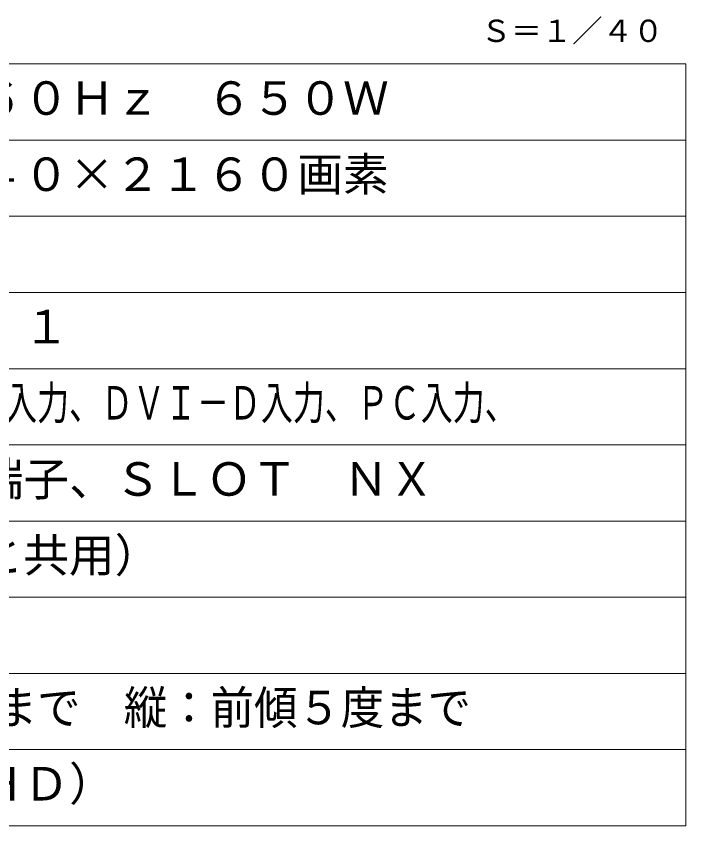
# Model space of a CAD drawing. Units: millimetres, scale not verified. Extents: x -62 to 63, y -57 to 57.
# Drawn here: x 18.5 to 62.5, y -56.5 to -3.4 of the extents above; entities that cross this region are included whole.
import ezdxf
from ezdxf.enums import TextEntityAlignment as Align

# ---------------------------------------------------------------- set-up
doc = ezdxf.new("R2010")
doc.units = ezdxf.units.MM
doc.header["$LTSCALE"] = 0.125
doc.layers.add('0-1_MOJI1', color=7, linetype='Continuous')
doc.layers.add('0-3_TOUROKU', color=7, linetype='Continuous')
doc.layers.add('0-2_WAKU', color=1, linetype='Continuous', lineweight=18)
doc.styles.add('ＭＳ ゴシック', font='')
doc.styles.get('ＭＳ ゴシック').set_extended_font_data('MS Gothic')

msp = doc.modelspace()

# ---------------------------------------------------------------- linework, layer by layer
at = {"layer": '0-2_WAKU', "color": 4}
for p, q in [((-62.4907, -6.5022), (62.5093, -6.5022)), ((62.5093, -56.5022), (62.5093, -6.5022)), ((-62.4907, -56.5022), (62.5093, -56.5022))]:
    msp.add_line(p, q, dxfattribs=at)
at = {"layer": '0-2_WAKU'}
for p, q in [((62.5093, -11.5022), (-62.4907, -11.5022)), ((62.5093, -16.5022), (-62.4907, -16.5022)), ((62.5093, -21.5022), (-62.4907, -21.5022)), ((-62.4907, -26.5022), (62.5093, -26.5022)), ((-62.4907, -31.5022), (62.5093, -31.5022)), ((-62.4907, -36.5022), (62.5093, -36.5022)), ((-62.4907, -41.5022), (62.5093, -41.5022)), ((-62.4907, -46.5022), (62.5093, -46.5022)), ((-62.4907, -51.5022), (62.5093, -51.5022))]:
    msp.add_line(p, q, dxfattribs=at)

# ---------------------------------------------------------------- texts
at = {"layer": '0-1_MOJI1', "style": 'ＭＳ ゴシック'}
for s, p in [('ＡＣ１００Ｖ\u3000５０Ｈｚ／６０Ｈｚ\u3000６５０Ｗ', (-19.9907, -10.5022)), ('９８Ｖ型\u3000１６：９\u3000３８４０×２１６０画素', (-19.9907, -15.5022)), ('５００ｃｄ／㎡\u3000１３００：１', (-19.9907, -25.5022)), ('音声入力／出力、外部制御端子、ＳＬＯＴ\u3000ＮＸ', (-19.9907, -35.5022)), ('ＲＪ４５×１系統（ＬＡＮと共用）', (-19.9907, -40.5022)), ('４入力マルチ画面（上限ＦＨＤ）', (-19.9907, -55.5022))]:
    msp.add_text(s, height=2.199, dxfattribs=at).set_placement(p, align=Align.BOTTOM_LEFT)
for s, width, p in [('ＨＤＭＩ入力、ＤｉｓｐｌａｙＰｏｒｔ入力、ＤＶＩ－Ｄ入力、ＰＣ入力、', 0.7, (-19.9907, -30.5022)), ('横／縦共用\u3000横：前傾１０度まで\u3000縦：前傾５度まで', 0.95, (-19.9907, -50.5022))]:
    msp.add_text(s, height=2.199, dxfattribs=dict(at, width=width)).set_placement(p, align=Align.BOTTOM_LEFT)
at = {"layer": '0-3_TOUROKU', "style": 'ＭＳ ゴシック'}
msp.add_text('Ｓ＝１／４０', height=1.466, dxfattribs=at).set_placement((49.0427, -5.5022), align=Align.BOTTOM_LEFT)

doc.saveas('drawing.dxf')
